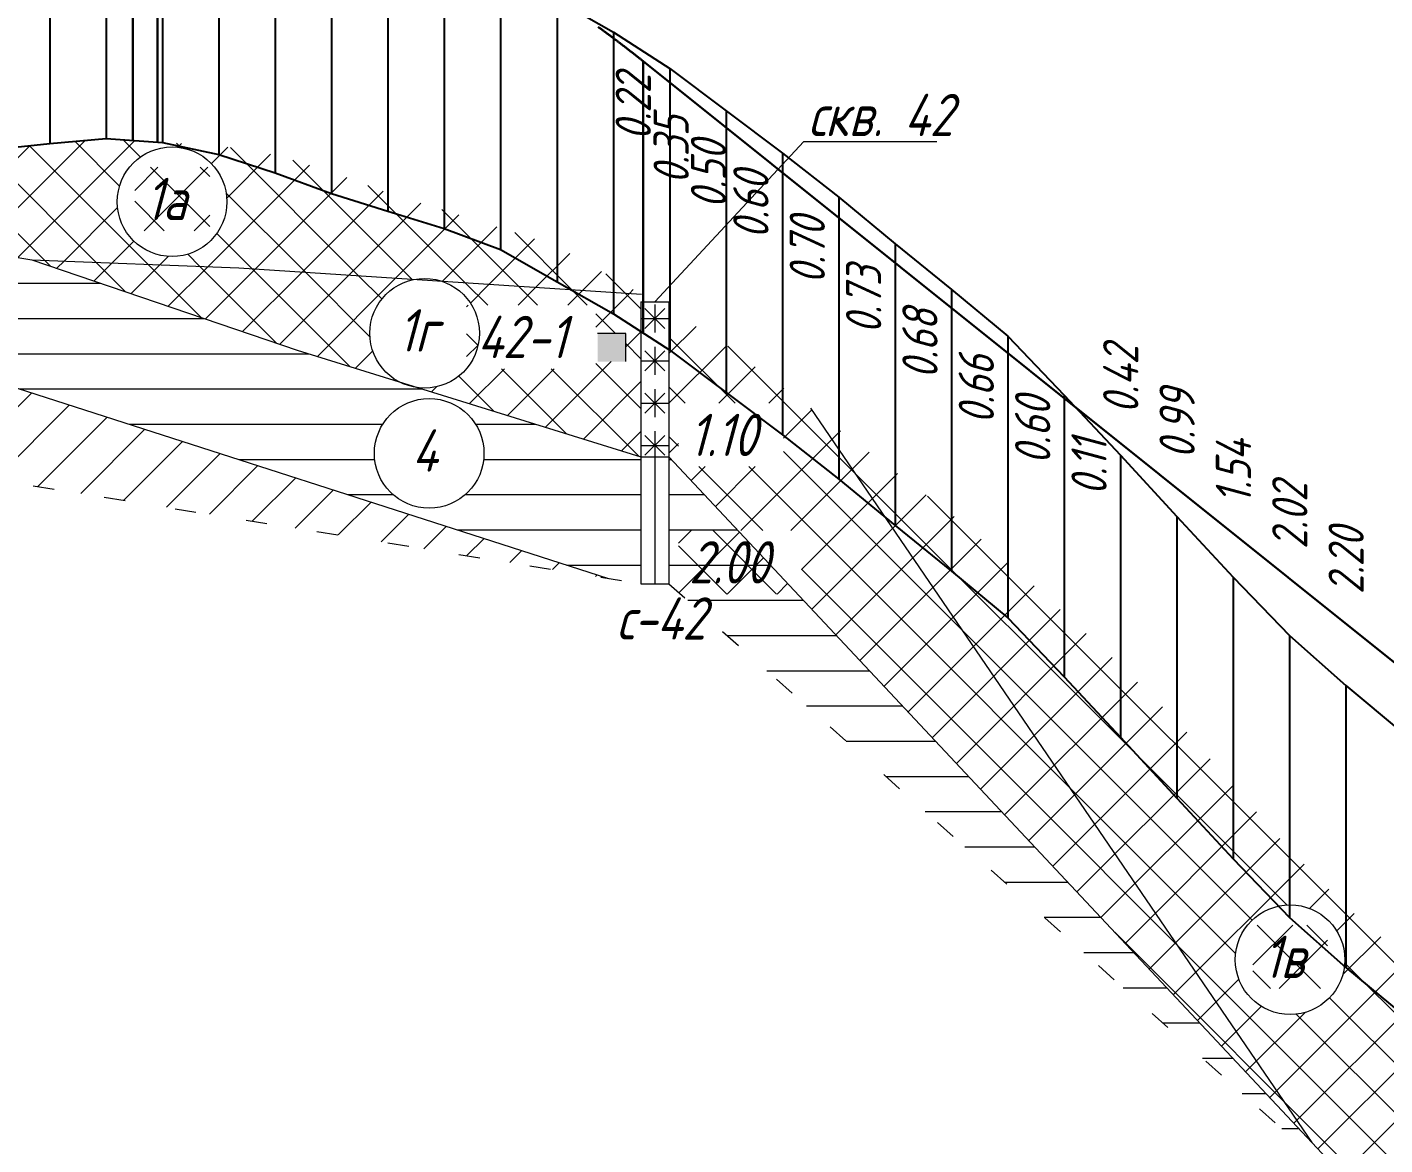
# Model space of a CAD drawing. Extents: x 2172 to 5772, y -842 to -248.
# Drawn here: x 5387 to 5483.4, y -522.2 to -442.9 of the extents above; entities that cross this region are included whole.
import ezdxf

# ---------------------------------------------------------------- set-up
doc = ezdxf.new("R2010")
doc.units = 0
doc.header["$MEASUREMENT"] = 0
doc.linetypes.add('CONTI', pattern=[0])
doc.linetypes.add('STROT', pattern=[1.7, 0.5, -1.2])
doc.layers.add('геология', color=7, linetype='CONTINUOUS', lineweight=20)
doc.layers.add('КРАСНЫЙ_ПРОФИЛЬ', color=1, linetype='CONTINUOUS', lineweight=30)
doc.layers.add('РАБОЧИЕ_ОТМЕТКИ', color=1, linetype='CONTINUOUS')
doc.layers.add('ЧЕРНЫЙ_ПРОФИЛЬ', color=7, linetype='CONTINUOUS')
doc.styles.add('ГОСТ', font='gost.TTF', dxfattribs={"oblique": 15, "height": 1})
pattern_1 = [(45, (2171.595959244836, -898.5895025117684), (-1.767766952966369, 1.767766952966369), []), (135, (2171.595959244836, -898.5895025117684), (-1.767766952966369, -1.767766952966369), [])]

msp = doc.modelspace()

# ---------------------------------------------------------------- hatches: boundary and pattern name
at = {"layer": 'геология', "linetype": 'Continuous'}
h = msp.add_hatch(dxfattribs=at)
h.set_pattern_fill('ANSI37', color=1, scale=20, style=0)
h.set_pattern_definition(pattern_1)
edge = h.paths.add_edge_path()
edge.add_line((5058.396690140478, -409.7894640294323), (5040.595959244836, -408.3095025117684))
edge.add_line((5040.595959244836, -408.3095025117684), (5036.595959244836, -408.2895025117684))
edge.add_line((5036.595959244836, -408.2895025117684), (5032.595959244836, -408.1295025117684))
edge.add_line((5032.595959244836, -408.1295025117684), (5028.595959244836, -407.7995025117684))
edge.add_line((5028.595959244836, -407.7995025117684), (5024.595959244837, -407.5495025117684))
edge.add_line((5024.595959244837, -407.5495025117684), (5020.595959244836, -407.3495025117684))
edge.add_line((5020.595959244836, -407.3495025117684), (5016.595959244836, -407.1595025117683))
edge.add_line((5016.595959244836, -407.1595025117683), (5012.595959244836, -406.9795025117683))
edge.add_line((5012.595959244836, -406.9795025117683), (5010.635159244836, -406.9991105117683))
edge.add_line((5010.635159244836, -406.9991105117683), (5010.635159244837, -419.0091105117683))
edge.add_line((5010.635159244837, -419.0091105117683), (5057.492435457587, -411.9710213222543))
edge.add_arc((5061.368941911517, -412.2996465386931), 3.890410880645159, 139.817604054947, 175.1544188466942, ccw=False)
edge = h.paths.add_edge_path()
edge.add_line((5068.177639244836, -404.5725787117685), (5064.595959244837, -405.3695025117684))
edge.add_line((5064.595959244837, -405.3695025117684), (5060.595959244836, -406.2195025117685))
edge.add_line((5060.595959244836, -406.2195025117685), (5056.595959244836, -406.9695025117685))
edge.add_line((5056.595959244836, -406.9695025117685), (5052.595959244836, -407.6495025117683))
edge.add_line((5052.595959244836, -407.6495025117683), (5048.595959244836, -407.9795025117683))
edge.add_line((5048.595959244836, -407.9795025117683), (5044.595959244837, -408.1395025117683))
edge.add_line((5044.595959244837, -408.1395025117683), (5040.595959244836, -408.3095025117684))
edge.add_line((5040.595959244836, -408.3095025117684), (5058.396690140478, -409.7894640294323))
edge.add_arc((5061.368941911517, -412.2996465386928), 3.890410880644946, 30.677058547170816, 139.8176040549508, ccw=False)
edge.add_line((5064.714915567407, -410.314764397524), (5067.163759055895, -410.5183624490305))
edge.add_line((5067.163759055895, -410.5183624490305), (5068.177639244836, -410.3660749117685))
edge.add_line((5068.177639244836, -410.3660749117685), (5068.177639244836, -404.5725787117685))
edge = h.paths.add_edge_path()
edge.add_line((5096.595959244836, -404.1724596703848), (5096.595959244836, -404.1295025117684))
edge.add_line((5096.595959244836, -404.1295025117684), (5092.595959244836, -403.3995025117683))
edge.add_line((5092.595959244836, -403.3995025117683), (5088.595959244836, -402.9895025117685))
edge.add_line((5088.595959244836, -402.9895025117685), (5084.595959244837, -402.7195025117685))
edge.add_line((5084.595959244837, -402.7195025117685), (5080.595959244836, -402.7595025117685))
edge.add_line((5080.595959244836, -402.7595025117685), (5076.595959244836, -403.0995025117684))
edge.add_line((5076.595959244836, -403.0995025117684), (5072.595959244836, -403.6995025117685))
edge.add_line((5072.595959244836, -403.6995025117685), (5069.177639244836, -404.3660749117685))
edge.add_line((5069.177639244836, -404.3660749117685), (5070.177639244836, -404.3660749117685))
edge.add_line((5070.177639244836, -404.3660749117685), (5070.177639244836, -410.3660749117685))
edge.add_line((5070.177639244836, -410.3660749117685), (5084.646601800114, -410.0339557069424))
edge.add_line((5084.646601800114, -410.0339557069424), (5096.837560818369, -410.7626520906254))
edge.add_arc((5098.78008818305, -407.3919126676337), 3.890410880645512, 180.0000000000067, 240.0455323217281, ccw=False)
edge.add_arc((5098.78008818305, -407.3919126676349), 3.890410880645504, 124.15360269311739, 179.9999999999899, ccw=False)
edge = h.paths.add_edge_path()
edge.add_line((5120.595959244836, -408.8795025117684), (5116.595959244836, -407.7695025117685))
edge.add_line((5116.595959244836, -407.7695025117685), (5112.595959244836, -406.9295025117685))
edge.add_line((5112.595959244836, -406.9295025117685), (5108.595959244837, -406.0495025117684))
edge.add_line((5108.595959244837, -406.0495025117684), (5104.595959244837, -405.1395025117683))
edge.add_line((5104.595959244837, -405.1395025117683), (5101.692816277218, -404.8128989279114))
edge.add_arc((5098.78008818305, -407.3919126676358), 3.890410880645513, 2.3419488570652902e-11, 41.52260756068972, ccw=False)
edge.add_arc((5098.78008818305, -407.3919126676332), 3.890410880645504, 293.1130683004855, 359.99999999998573, ccw=False)
edge.add_line((5100.307256928618, -410.970047998054), (5103.261759278406, -411.1466489672353))
edge.add_line((5103.261759278406, -411.1466489672353), (5128.302999244836, -414.7581777117682))
edge.add_line((5128.302999244836, -414.7581777117682), (5128.302999244836, -411.7581777117682))
edge.add_line((5128.302999244836, -411.7581777117682), (5129.302999244836, -411.7581777117682))
edge.add_line((5129.302999244836, -411.7581777117682), (5128.595959244836, -411.4895025117683))
edge.add_line((5128.595959244836, -411.4895025117683), (5124.595959244838, -410.1195025117684))
edge.add_line((5124.595959244838, -410.1195025117684), (5120.595959244836, -408.8795025117684))
h.paths.add_polyline_path([(5156.595959244836, -423.4795025117683), (5152.595959244836, -421.7995025117684), (5148.595959244836, -419.9995025117685), (5144.595959244838, -417.9995025117685), (5140.595959244836, -416.1595025117683), (5136.595959244836, -414.4895025117685), (5132.595959244836, -413.0095025117685), (5130.302999244836, -412.1381777117683), (5130.302999244836, -414.7581777117682), (5155.471857534218, -426.352627021181), (5189.090599244836, -430.0568991117682), (5189.090599244836, -428.0568991117682), (5190.090599244836, -428.0568991117682), (5188.595959244836, -427.6795025117683), (5184.595959244837, -426.8095025117684), (5180.595959244836, -426.4795025117683), (5176.595959244836, -425.9995025117687), (5172.595959244836, -425.5095025117685), (5168.595959244836, -425.1195025117684), (5164.595959244837, -424.5895025117684), (5160.595959244836, -424.0895025117684)])
h.paths.add_polyline_path([(5224.595959244837, -435.2495025117685), (5220.595959244836, -434.7695025117685), (5216.595959244836, -434.3495025117684), (5212.595959244836, -433.5395025117682), (5208.595959244836, -432.8095025117684), (5204.595959244837, -432.0295025117684), (5200.595959244836, -430.6395025117683), (5196.595959244836, -429.6795025117683), (5192.595959244836, -428.6895025117683), (5191.090599244836, -428.3093991117682), (5191.090599244836, -430.0568991117684), (5216.700980203024, -436.8754497244704), (5250.300359244837, -441.9431815117684), (5250.300359244837, -438.8456815117684), (5248.595959244838, -438.6795025117685), (5244.595959244836, -438.2995025117684), (5240.595959244836, -437.8895025117683), (5236.595959244836, -437.3095025117684), (5232.595959244836, -436.5595025117684), (5228.595959244836, -435.8695025117684)])
h.paths.add_polyline_path([(5280.595959244836, -442.8695025117684), (5276.595959244836, -441.7795025117684), (5272.595959244836, -441.5695025117684), (5268.595959244836, -440.6595025117683), (5264.595959244837, -439.9795025117683), (5260.595959244836, -439.6795025117683), (5256.595959244836, -439.3095025117684), (5252.595959244836, -439.0695025117684), (5252.300359244837, -439.0406815117685), (5252.300359244837, -441.9431815117684), (5266.284599420915, -443.5188251297736), (5276.572235125472, -445.3110873588453), (5292.595959244836, -446.6195025117684), (5288.595959244835, -445.3695025117684), (5284.595959244838, -444.0895025117684)])
h.paths.add_polyline_path([(5310.156919244836, -445.8480401117686), (5308.595959244836, -445.9495025117685), (5304.595959244837, -446.7995025117684), (5300.595959244836, -447.3195025117684), (5296.595959244836, -447.0395025117684), (5292.595959244836, -446.6195025117684), (5276.572235125472, -445.3110873588453), (5290.186404253478, -449.8922064381045), (5310.156919244836, -452.781103746722)])
edge = h.paths.add_edge_path()
edge.add_line((5325.392251094563, -447.904779422465), (5324.595959244837, -447.7495025117682))
edge.add_line((5324.595959244837, -447.7495025117682), (5320.595959244837, -446.9195025117685))
edge.add_line((5320.595959244837, -446.9195025117685), (5316.595959244836, -446.1095025117684))
edge.add_line((5316.595959244836, -446.1095025117684), (5312.595959244836, -445.6895025117683))
edge.add_line((5312.595959244836, -445.6895025117683), (5311.156919244835, -445.7830401117685))
edge.add_line((5311.156919244835, -445.7830401117685), (5312.156919244836, -445.7830401117685))
edge.add_line((5312.156919244836, -445.7830401117685), (5312.156919244837, -452.7830401117685))
edge.add_line((5312.156919244837, -452.7830401117685), (5323.717355790037, -453.9448675485653))
edge.add_arc((5326.776047690384, -451.5407667438994), 3.890410880645485, 180.0000000000075, 218.1669875543649, ccw=False)
edge.add_arc((5326.776047690383, -451.5407667438998), 3.890410880644595, 110.8359964436944, 180.0000000000008, ccw=False)
edge = h.paths.add_edge_path()
edge.add_line((5330.595959244836, -448.9245025117684), (5329.427377832629, -448.6937076828574))
edge.add_arc((5326.776047690385, -451.5407667439005), 3.890410880644618, 9.208633855450898e-12, 47.03872575160318, ccw=False)
edge.add_arc((5326.776047690383, -451.5407667438985), 3.890410880646414, 310.3550655143564, 359.9999999999799, ccw=False)
edge.add_line((5329.295176121216, -454.5054402114529), (5333.371840846519, -454.9151462731538))
edge.add_line((5333.371840846519, -454.9151462731538), (5349.903842789166, -456.3307018919336))
edge.add_line((5349.903842789166, -456.3307018919336), (5330.595959244836, -448.9245025117684))
h.paths.add_polyline_path([(5370.481167546488, -452.3753193851779), (5368.773330323819, -452.5098232118926), (5364.595959244837, -453.6495025117683), (5360.595959244837, -453.5795025117684), (5356.595959244836, -453.5295025117684), (5352.595959244836, -453.3395025117684), (5348.595959244839, -452.6095025117688), (5344.595959244837, -451.8695025117684), (5340.595959244836, -450.8895025117683), (5336.595959244836, -450.0195025117685), (5332.595959244836, -449.3195025117684), (5330.595959244836, -448.9245025117682), (5349.903842789166, -456.3307018919336), (5370.310419244836, -457.0316288117683)])
h.paths.add_polyline_path([(5367.242076372622, -456.0125746363692), (5368.242076372622, -454.0125746363692), (5369.242076372622, -456.0125746363692)], flags=16)
edge = h.paths.add_edge_path()
edge.add_line((5412.595959244836, -454.6795025117683), (5408.595959244836, -453.1595025117683))
edge.add_line((5408.595959244836, -453.1595025117683), (5404.595959244837, -451.9695025117685))
edge.add_line((5404.595959244837, -451.9695025117685), (5400.595959244836, -451.3195025117684))
edge.add_line((5400.595959244836, -451.3195025117684), (5396.595959244836, -451.0895025117684))
edge.add_line((5396.595959244836, -451.0895025117684), (5392.531903520449, -450.8153896090559))
edge.add_line((5392.531903520449, -450.8153896090559), (5388.511783428488, -451.1675507841042))
edge.add_line((5388.511783428488, -451.1675507841042), (5384.595959244836, -451.5735080425234))
edge.add_line((5384.595959244836, -451.5735080425234), (5380.595959244836, -451.8790167309834))
edge.add_line((5380.595959244836, -451.8790167309834), (5376.57543407816, -452.0439426734697))
edge.add_line((5376.57543407816, -452.0439426734697), (5372.663382993177, -452.2059725523189))
edge.add_line((5372.663382993177, -452.2059725523189), (5371.253937193013, -452.3144585061392))
edge.add_line((5371.253937193013, -452.3144585061392), (5372.310419244836, -453.0316288117683))
edge.add_line((5372.310419244836, -453.0316288117683), (5372.310419244836, -457.0316288117683))
edge.add_line((5372.310419244836, -457.0316288117683), (5387.327741670049, -459.4222360694553))
edge.add_line((5387.327741670049, -459.4222360694553), (5402.013333393354, -459.9923002365799))
edge.add_line((5402.013333393354, -459.9923002365799), (5414.482764041291, -460.8090655173723))
edge.add_arc((5415.199780988138, -464.6328311375643), 3.890410880643143, 71.88426166119922, 100.62053671463951, ccw=False)
edge.add_line((5416.409455664561, -460.9352665340116), (5430.595959244836, -461.8645025117685))
edge.add_line((5430.595959244836, -461.8645025117685), (5428.595959244825, -460.7195025117658))
edge.add_line((5428.595959244825, -460.7195025117658), (5424.595959244837, -458.4495025117685))
edge.add_line((5424.595959244837, -458.4495025117685), (5420.595959244839, -457.169502511769))
edge.add_line((5420.595959244839, -457.169502511769), (5416.595959244838, -455.9095025117686))
edge.add_line((5416.595959244838, -455.9095025117686), (5412.595959244836, -454.6795025117683))
edge = h.paths.add_edge_path(flags=16)
edge.add_arc((5397.268552293115, -455.3003306745418), 3.890410880645504, 0, 360)
h.paths.add_polyline_path([(5252.976433133171, -446.1734890061177), (5261.500655154765, -446.1734890061177), (5261.500655154765, -441.6702724228439), (5252.976433133171, -441.6702724228439)], flags=17)
h.paths.add_polyline_path([(5252.976433133171, -442.4769110752247), (5261.500655154765, -442.4769110752247), (5261.500655154765, -437.9736944919509), (5252.976433133171, -437.9736944919509)])
h.paths.add_polyline_path([(5312.83299313317, -453.5306532028148), (5321.571654039682, -453.5306532028148), (5321.571654039682, -449.027436619541), (5312.83299313317, -449.027436619541)], flags=17)
h.paths.add_polyline_path([(5357.94919026795, -456.5185429757908), (5366.473412289544, -456.5185429757908), (5366.473412289544, -452.0153263925172), (5357.94919026795, -452.0153263925172)], flags=16)
h.paths.add_polyline_path([(5394.624025188547, -457.3569207134774), (5399.94353505514, -457.3569207134774), (5399.94353505514, -452.8472709636562), (5394.624025188547, -452.8472709636562)], flags=0)
h.paths.add_polyline_path([(5372.98649313317, -457.5363943900147), (5381.725154039683, -457.5363943900147), (5381.725154039683, -453.0331778067412), (5372.951737169557, -453.0873754201893)], flags=17)
h = msp.add_hatch(dxfattribs=at)
h.set_pattern_fill('ANSI31', scale=20, angle=135, style=0)
h.set_pattern_definition([(180, (2171.595959244836, -898.5895025117684), (-4.440892098500626e-16, -2.5), [])])
h.paths.add_polyline_path([(5483.360320779305, -527.597166754218), (5432.544099244837, -473.4073126617682), (5432.544099244837, -482.4073126617674)])
h.paths.add_polyline_path([(5406.153298950378, -465.8326572507835), (5387.327741670049, -459.4222360694553), (5372.310419244836, -457.0316288117683), (5372.310419244837, -464.0316288117682), (5428.255800487757, -482.0388941503376), (5430.544099244837, -482.4073126617682), (5430.544099244837, -473.4073126617682), (5414.722495635037, -468.4938537368207, -0.08929544254113284), (5413.405930327941, -468.084989394244)])
h.paths.add_polyline_path([(5419.412590346447, -473.1581181100187, -1), (5411.631768585158, -473.1581181100187, -1)], flags=16)
h.paths.add_polyline_path([(5323.717355790037, -453.9448675485652), (5312.156919244836, -452.7830401117686), (5312.156919244837, -465.7830401117686), (5316.022552734484, -466.2648750353999), (5353.210828616558, -464.735056642902, -0.2719111242606377), (5351.215644940175, -461.3374971269459, -1), (5358.996466701465, -461.3374971269459, -0.2499539049239157), (5357.273938772173, -464.5679120119834), (5370.310419244836, -464.0316288117683), (5370.310419244836, -457.0316288117683), (5349.903842789166, -456.3307018919336), (5333.371840846519, -454.9151462731538), (5329.295176121216, -454.5054402114528, -0.42544366170363)])
h.paths.add_polyline_path([(5433.219637035959, -483.1407746875935), (5441.959944724156, -483.1407746875935), (5441.959944724156, -478.6343415210459), (5433.219637035959, -478.6343415210459)], flags=24)
h.paths.add_polyline_path([(5428.067533745373, -487.1281366608783), (5437.665596973242, -487.1281366608783), (5437.665596973242, -482.6217034943307), (5428.067533745373, -482.6217034943307)], flags=9)
h.paths.add_polyline_path([(5413.536394897204, -475.2072027879822), (5417.771839220443, -475.2072027879822), (5417.771839220443, -470.7039862047085), (5413.536394897204, -470.7039862047085)], flags=8)
h.paths.add_polyline_path([(5372.98649313317, -464.9842632922018), (5380.438520730177, -464.9842632922018), (5380.438520730177, -460.4810467089281), (5372.98649313317, -460.4810467089281)], flags=25)
h.paths.add_polyline_path([(5312.832457035958, -466.5165021375938), (5321.572764724156, -466.5165021375938), (5321.572764724156, -462.0100689710463), (5312.832457035958, -462.0100689710463)], flags=9)
h = msp.add_hatch(dxfattribs=at)
h.set_pattern_fill('ANSI37', color=1, scale=20, style=0)
h.set_pattern_definition(pattern_1)
edge = h.paths.add_edge_path()
edge.add_line((5414.482764041291, -460.8090655173723), (5402.013333393354, -459.9923002365799))
edge.add_line((5402.013333393354, -459.9923002365799), (5387.327741670049, -459.4222360694553))
edge.add_line((5387.327741670049, -459.4222360694553), (5406.153298950378, -465.8326572507835))
edge.add_line((5406.153298950378, -465.8326572507835), (5413.405930327941, -468.0849893942441))
edge.add_arc((5415.199780988138, -464.6328311375652), 3.890410880645472, 180.0000000000117, 242.54218408009342, ccw=False)
edge.add_arc((5415.199780988138, -464.6328311375667), 3.890410880645504, 100.62053671463298, 179.9999999999899, ccw=False)
edge = h.paths.add_edge_path()
edge.add_line((5430.544099244837, -462.4073126617682), (5431.544099244837, -462.4073126617682))
edge.add_line((5431.544099244837, -462.4073126617682), (5430.595959244836, -461.8645025117685))
edge.add_line((5430.595959244836, -461.8645025117685), (5416.409455664561, -460.9352665340116))
edge.add_arc((5415.199780988138, -464.6328311375668), 3.890410880645499, 1.1709744285326451e-11, 71.88426166121059, ccw=False)
edge.add_arc((5415.199780988138, -464.6328311375655), 3.890410880645504, 262.9530570062313, 359.9999999999925, ccw=False)
edge.add_line((5414.722495635036, -468.4938537368207), (5430.544099244837, -473.4073126617682))
edge.add_line((5430.544099244837, -473.4073126617682), (5430.544099244837, -462.4073126617682))
h.paths.add_polyline_path([(5427.475756372622, -466.6400947464986), (5427.475756372622, -464.6400947464986), (5429.475756372622, -464.6400947464986), (5429.475756372622, -466.6400947464986)], flags=16)
h.paths.add_polyline_path([(5442.595959244836, -469.9595025117683), (5440.595959244836, -468.4595025117687), (5436.595959244836, -465.4495025117685), (5432.595959244836, -463.0095025117685), (5432.544099244837, -462.9798126617684), (5432.544099244837, -473.4073126617677), (5478.187671205176, -522.0811107148443)])
h.paths.add_polyline_path([(5468.595959244836, -492.1495025117683), (5464.595959244837, -488.2095025117683), (5460.595959244836, -484.4995025117682), (5456.595959244836, -480.8695025117684), (5452.595959244836, -477.4595025117683), (5448.595959244836, -474.4595025117683), (5444.595959244837, -471.4595025117683), (5442.595959244836, -469.9595025117683), (5478.187671205176, -522.0811107148443), (5483.360320779304, -527.5971667542176), (5488.949022613087, -532.5670880275575), (5489.024516372621, -532.4161005084902), (5489.220895868975, -532.8088595011968), (5491.092859244836, -534.4735592617685), (5491.092859244836, -514.4735592617685), (5492.092859244836, -514.4735592617685), (5488.595959244836, -511.9995025117685), (5484.595959244837, -508.7995025117684), (5480.595959244836, -505.3095025117682), (5476.595959244836, -501.2695025117685), (5472.595959244836, -496.6895025117683)])
edge = h.paths.add_edge_path(flags=16)
edge.add_arc((5476.63619721931, -509.0971969749048), 3.890410880645504, 0, 360)
h.paths.add_polyline_path([(5524.595959244837, -537.1695025117683), (5520.595959244836, -533.9195025117683), (5516.595959244836, -530.4295025117681), (5512.595959244836, -526.7895025117682), (5508.595959244836, -523.6695025117683), (5504.595959244836, -521.5995025117682), (5500.595959244836, -519.4895025117683), (5496.595959244836, -517.4395025117683), (5493.092859244836, -515.1537297617685), (5493.092859244837, -534.473559261769), (5568.334559244836, -582.1314009492817), (5568.334559244836, -573.269646797988), (5554.595959244836, -558.3495025117684), (5552.595959244836, -557.2995025117684), (5548.595959244836, -554.7295025117685), (5544.595959244837, -551.809502511768), (5540.595959244836, -548.8795025117686), (5536.595959244836, -545.9795025117685), (5532.595959244836, -542.9295025117685), (5528.595959244836, -540.1195025117684)])
edge = h.paths.add_edge_path(flags=16)
edge.add_arc((5554.922567764481, -566.5684760315096), 3.890410880644595, 0, 360)
h.paths.add_polyline_path([(5568.334559244836, -563.9033890296123), (5568.595959244836, -563.9995025117682), (5564.595959244837, -562.6995025117685), (5560.595959244836, -561.2095025117683), (5556.595959244836, -559.3995025117683), (5554.595959244836, -558.3495025117684), (5568.334559244836, -573.269646797988)])
h.paths.add_polyline_path([(5568.334559244836, -564.5997394746873), (5568.334559244836, -565.8113947829188), (5568.334559244836, -566.7275462869948), (5568.334559244836, -575.6580557886991), (5568.334559244836, -574.4586814117683), (5568.334559244836, -569.5292104432278)], flags=17)
h.paths.add_polyline_path([(5568.334559244836, -574.4586814117683), (5568.334559244836, -575.6580557886991), (5568.334559244836, -582.1012871501043), (5568.334559244836, -582.2349361451998)])
h.paths.add_polyline_path([(5418.182334170738, -467.1465991831326), (5427.35151962877, -467.1465991831326), (5427.35151962877, -462.640166016585), (5418.182334170738, -462.640166016585)], flags=16)
h.paths.add_polyline_path([(5433.219637035958, -483.1407746875936), (5441.959944724155, -483.1407746875936), (5441.959944724155, -478.6343415210461), (5433.219637035958, -478.6343415210461)], flags=17)
h.paths.add_polyline_path([(5433.220173133171, -474.0988221074363), (5440.672200730176, -474.0988221074363), (5440.672200730176, -469.5956055241627), (5433.220173133171, -469.5956055241627)], flags=16)
h.paths.add_polyline_path([(5473.995002168159, -511.145745555656), (5479.300994134302, -511.145745555656), (5479.300994134302, -506.645745555656), (5473.995002168159, -506.645745555656)], flags=0)
h.paths.add_polyline_path([(5552.281372713329, -568.6170246122483), (5557.587364679472, -568.6170246122483), (5557.587364679472, -564.1170246122483), (5552.281372713329, -564.1170246122483)], flags=0)
h.paths.add_polyline_path([(5493.768397035959, -535.2070212875938), (5502.508704724156, -535.2070212875938), (5502.508704724156, -530.7005881210462), (5493.768397035959, -530.7005881210462)], flags=16)
h.paths.add_polyline_path([(5488.616829842586, -539.1938471636663), (5497.99880740385, -539.1938471636663), (5497.99880740385, -534.6906305803925), (5488.616829842586, -534.6906305803925)])
h = msp.add_hatch(dxfattribs=at)
h.set_pattern_fill('ANSI31', scale=20, style=0)
h.set_pattern_definition([(45, (2171.595959244836, -898.5895025117684), (-1.767766952966369, 1.767766952966369), [])])
h.paths.add_polyline_path([(5370.310419244836, -473.0316288117683), (5370.310419244836, -464.0316288117683), (5357.273938772173, -464.5679120119834, -0.2821169166026853), (5353.210828616558, -464.735056642902), (5316.022552734483, -466.2648750353999)])
h.paths.add_polyline_path([(5367.242076372622, -469.5910922411767), (5367.242076372622, -467.5910922411767), (5369.242076372622, -467.5910922411767), (5369.242076372622, -469.5910922411767)], flags=16)
h.paths.add_polyline_path([(5428.255800487757, -482.0388941503376), (5372.310419244837, -464.0316288117682), (5372.310419244837, -473.0316288117683)])
h.paths.add_polyline_path([(5357.74876447084, -469.8955625890626), (5370.105907327983, -470.2974863777094), (5371.311678693923, -465.7974863777094), (5358.95453583678, -465.3955625890626)], flags=9)
h.paths.add_polyline_path([(5372.786067336059, -473.5630567488456), (5383.428924478916, -473.9649805374925), (5384.634695844858, -469.4649805374925), (5373.991838702001, -469.0630567488456)], flags=25)
at = {"layer": 'геология', "ltscale": 7}
msp.add_hatch(color=7, dxfattribs=at).paths.add_polyline_path([(5429.475756372622, -466.6400947464986), (5429.475756372622, -464.6400947464986), (5427.475756372622, -464.6400947464986), (5427.475756372622, -466.6400947464986)])

# ---------------------------------------------------------------- linework, layer by layer
at = {"layer": 'геология', "color": 7, "linetype": 'Continuous'}
for p, q in [((5431.544099244837, -462.4073126617682), (5442.111164366484, -451.029886043661)), ((5442.111164366484, -451.029886043661), (5451.555581896513, -451.029886043661)), ((5372.310419244836, -457.0316288117683), (5387.327741670049, -459.4222360694553)), ((5387.327741670049, -459.4222360694553), (5406.153298950378, -465.8326572507835)), ((5387.327741670049, -459.4222360694553), (5402.013333393354, -459.9923002365799)), ((5402.013333393354, -459.9923002365799), (5430.595959244836, -461.8645025117685)), ((5430.544099244837, -462.4073126617682), (5432.544099244837, -462.4073126617682)), ((5372.310419244837, -464.0316288117683), (5428.255800487757, -482.0388941503377)), ((5406.153298950378, -465.8326572507835), (5430.544099244837, -473.4073126617682)), ((5442.595959244836, -469.9595025117683), (5478.187671205176, -522.081110714844)), ((5430.544099244837, -473.4073126617682), (5432.544099244837, -473.4073126617682)), ((5430.544099244837, -473.4073126617682), (5431.544099244837, -473.4073126617682)), ((5430.544099244837, -473.4073126617682), (5432.544099244837, -473.4073126617682)), ((5431.544099244837, -473.4073126617682), (5431.544099244837, -482.4073126617682)), ((5432.544099244837, -473.4073126617682), (5483.360320779304, -527.5971667542174)), ((5430.544099244837, -482.4073126617682), (5432.544099244837, -482.4073126617682)), ((5430.544099244837, -482.4073126617682), (5432.544099244837, -482.4073126617682)), ((5430.544099244837, -482.4073126617682), (5432.544099244838, -482.4073126617682))]:
    msp.add_line(p, q, dxfattribs=at)
at = {"layer": 'геология', "color": 7, "linetype": 'Continuous', "ltscale": 5}
for p, q in [((5430.544099244837, -462.4073126617682), (5430.544099244837, -482.4073126617682)), ((5432.544099244837, -462.4073126617682), (5432.544099244837, -482.4073126617682))]:
    msp.add_line(p, q, dxfattribs=at)
at = {"layer": 'геология', "color": 1, "linetype": 'Continuous'}
for p, q in [((5431.538806029688, -462.590136223133), (5431.538806029688, -464.590136223133)), ((5430.831699248502, -464.2972430043192), (5432.245912810875, -462.8830294419463)), ((5432.245912810875, -464.2972430043196), (5430.831699248502, -462.8830294419463)), ((5430.538806029688, -463.590136223133), (5432.538806029688, -463.590136223133)), ((5430.831699248502, -467.2972430043192), (5432.245912810875, -465.8830294419463)), ((5432.245912810875, -467.2972430043196), (5430.831699248502, -465.8830294419463)), ((5431.538806029688, -465.590136223133), (5431.538806029688, -467.590136223133)), ((5430.538806029688, -466.590136223133), (5432.538806029688, -466.590136223133)), ((5430.831699248502, -470.2972430043192), (5432.245912810875, -468.8830294419463)), ((5432.245912810875, -470.2972430043196), (5430.831699248502, -468.8830294419463)), ((5431.538806029688, -468.590136223133), (5431.538806029688, -470.590136223133)), ((5430.538806029688, -469.590136223133), (5432.538806029688, -469.590136223133)), ((5430.831699248502, -473.2972430043192), (5432.245912810875, -471.8830294419463)), ((5432.245912810875, -473.2972430043196), (5430.831699248502, -471.8830294419463)), ((5431.538806029688, -471.590136223133), (5431.538806029688, -473.590136223133)), ((5430.538806029688, -472.590136223133), (5432.538806029688, -472.590136223133))]:
    msp.add_line(p, q, dxfattribs=at)
at = {"layer": 'геология', "color": 7, "ltscale": 7}
for p, q in [((5429.475756372622, -464.6400947464986), (5427.475756372622, -464.6400947464986)), ((5429.475756372622, -466.6400947464986), (5429.475756372622, -464.6400947464986))]:
    msp.add_line(p, q, dxfattribs=at)
at = {"layer": 'геология', "color": 7, "linetype": 'STROT', "ltscale": 3}
for p, q in [((5372.310419244837, -473.0316288117683), (5430.544099244837, -482.4073126617682)), ((5432.544099244838, -482.4073126617682), (5491.092859244836, -534.4735592617685))]:
    msp.add_line(p, q, dxfattribs=at)
at = {"layer": 'геология', "color": 7, "linetype": 'Continuous'}
for centre in [(5397.268552293115, -455.3003306745418), (5415.199780988138, -464.632831137566), (5415.522179465803, -473.1581181100187), (5476.63619721931, -509.0971969749048)]:
    msp.add_circle(centre, 3.890410880644855, dxfattribs=at)
at = {"layer": 'КРАСНЫЙ_ПРОФИЛЬ'}
for p, q in [((5394.483308190427, -431.5670256893163), (5394.483308190427, -450.9402111447243)), ((5396.239127997115, -431.5312380139433), (5396.239127997115, -451.0615336112153)), ((5430.71121408879, -445.3258259818012), (5430.71121408879, -464.6216469726953)), ((5430.71121408879, -445.3258259818012), (5497.356359927681, -498.6641893439933))]:
    msp.add_line(p, q, dxfattribs=at)
msp.add_lwpolyline([(5427.512282000634, -442.8844035101874), (5427.552268651736, -442.9134549643254), (5427.592255302839, -442.9425435406592), (5427.63224195394, -442.9716692391903), (5427.672228605042, -443.0008320599172), (5427.712215256144, -443.0300320028414), (5427.752201907247, -443.0592690679614), (5427.792188558348, -443.0885432552773), (5427.83217520945, -443.1178545647904), (5427.872161860552, -443.1472029964993), (5427.912148511655, -443.1765885504042), (5427.952135162756, -443.2060112265062), (5427.992121813858, -443.2354710248044), (5428.032108464959, -443.2649679452993), (5428.072095116062, -443.2945019879903), (5428.112081767163, -443.3240731528772), (5428.152068418265, -443.3536814399613), (5428.192055069368, -443.3833268492413), (5428.232041720469, -443.4130093807182), (5428.272028371571, -443.4427290343913), (5428.312015022673, -443.4724858102604), (5428.352001673776, -443.5022797083252), (5428.391988324877, -443.5321107285883), (5428.431974975979, -443.5619788710464), (5428.47196162708, -443.5918841357013), (5428.511948278183, -443.6218265225523), (5428.551934929285, -443.6518060316002), (5428.591921580387, -443.6818226628443), (5428.595959244836, -443.6848556649193), (5428.631908231489, -443.7118764162842), (5428.671894882592, -443.7419672919214), (5428.711881533693, -443.7720952897544), (5428.751868184795, -443.8022604097844), (5428.791854835897, -443.8324626520102), (5428.831841486999, -443.8627020164322), (5428.8718281381, -443.8929785030502), (5428.911814789203, -443.9232921118664), (5428.951801440305, -443.9536428428773), (5428.991788091407, -443.9840306960853), (5429.03177474251, -444.0144556714893), (5429.07176139361, -444.0449177690903), (5429.111748044713, -444.0754169888874), (5429.151734695814, -444.1059533308803), (5429.191721346916, -444.1365267950703), (5429.231707998018, -444.1671373814563), (5429.27169464912, -444.1977850900382), (5429.311681300223, -444.2284699208174), (5429.351667951324, -444.2591918737933), (5429.391654602426, -444.2899509489644), (5429.431641253528, -444.3207471463325), (5429.471627904631, -444.3515804658973), (5429.511614555732, -444.3824509076574), (5429.551601206834, -444.4133584716153), (5429.591587857936, -444.4443031577684), (5429.631574509039, -444.4752849661184), (5429.671561160139, -444.5063038966653), (5429.711547811242, -444.5373599494073), (5429.751534462343, -444.5684531243464), (5429.791521113445, -444.5995834214823), (5429.831507764547, -444.6307508408142), (5429.871494415649, -444.6619553823423), (5429.911481066752, -444.6931970460673), (5429.951467717853, -444.7244758319885), (5429.991454368955, -444.7557917401055), (5430.031441020057, -444.7871447704192), (5430.07142767116, -444.8185349229293), (5430.111414322261, -444.8499621976362), (5430.151400973363, -444.8814265945393), (5430.191387624465, -444.9129281136384), (5430.231374275568, -444.9444667549342), (5430.271360926669, -444.9760425184263), (5430.311347577771, -445.0076554041152), (5430.351334228872, -445.0393054119993), (5430.391320879975, -445.0709925420813), (5430.431307531076, -445.1027167943585), (5430.471294182178, -445.1344781688324), (5430.511280833281, -445.1662766655033), (5430.551267484382, -445.1981122843704), (5430.591254135484, -445.2299850254333), (5430.631240786586, -445.2618948886923), (5430.671227437689, -445.2938418741483), (5430.71121408879, -445.3258259818012)], dxfattribs=at)
at = {"layer": 'ЧЕРНЫЙ_ПРОФИЛЬ'}
for p, q in [((5388.595959244836, -431.1588241962834), (5388.595959244836, -451.1588241962834)), ((5392.595959244836, -430.8098003654784), (5392.595959244836, -450.8098003654784)), ((5396.595959244836, -431.0861896988894), (5396.595959244836, -451.0861896988894)), ((5400.595959244836, -431.9551066294674), (5400.595959244836, -451.9551066294674)), ((5404.595959244836, -433.2372609235864), (5404.595959244836, -453.2372609235864)), ((5408.595959244836, -434.7114998001764), (5408.595959244836, -454.7114998001764)), ((5412.595959244836, -435.9745650771334), (5412.595959244836, -455.9745650771334)), ((5416.595959244836, -437.1950994173204), (5416.595959244836, -457.1950994173204)), ((5420.595959244836, -438.6897940871934), (5420.595959244836, -458.6897940871934)), ((5424.595959244836, -440.9716355906734), (5424.595959244836, -460.9716355906734)), ((5424.595959244836, -440.9716355906734), (5428.595959244836, -443.2533406651814)), ((5428.595959244836, -443.2533406651814), (5428.595959244836, -463.2533406651814)), ((5428.595959244836, -443.2533406651814), (5432.595959244836, -445.8408422353584)), ((5432.595959244836, -445.8408422353584), (5432.595959244836, -465.8408422353584)), ((5432.595959244836, -445.8408422353584), (5436.595959244836, -448.8400578266094)), ((5436.595959244836, -448.8400578266094), (5436.595959244836, -468.8400578266094)), ((5436.595959244836, -448.8400578266094), (5440.595959244836, -451.8394206879464)), ((5388.595959244836, -451.1588241962834), (5392.595959244836, -450.8098003654784)), ((5392.595959244836, -450.8098003654784), (5396.595959244836, -451.0861896988894)), ((5384.595959244836, -451.5735080425234), (5388.595959244836, -451.1588241962834)), ((5396.595959244836, -451.0861896988894), (5400.595959244836, -451.9551066294674)), ((5400.595959244836, -451.9551066294674), (5404.595959244836, -453.2372609235864)), ((5440.595959244836, -451.8394206879464), (5440.595959244836, -471.8394206879464)), ((5440.595959244836, -451.8394206879464), (5444.595959244836, -454.9802978359744)), ((5404.595959244836, -453.2372609235864), (5408.595959244836, -454.7114998001764)), ((5408.595959244836, -454.7114998001764), (5412.595959244836, -455.9745650771334)), ((5444.595959244836, -454.9802978359744), (5444.595959244836, -474.9802978359744)), ((5444.595959244836, -454.9802978359744), (5448.595959244836, -458.2777872733324)), ((5412.595959244836, -455.9745650771334), (5416.595959244836, -457.1950994173204)), ((5416.595959244836, -457.1950994173204), (5420.595959244836, -458.6897940871934)), ((5420.595959244836, -458.6897940871934), (5424.595959244836, -460.9716355906734)), ((5448.595959244836, -458.2777872733324), (5448.595959244836, -478.2777872733324)), ((5448.595959244836, -458.2777872733324), (5452.595959244836, -461.5180971264634)), ((5424.595959244836, -460.9716355906734), (5428.595959244836, -463.2533406651814)), ((5452.595959244836, -461.5180971264634), (5452.595959244836, -481.5180971264634)), ((5452.595959244836, -461.5180971264634), (5456.595959244836, -464.8397922731444)), ((5428.595959244836, -463.2533406651814), (5432.595959244836, -465.8408422353584)), ((5456.595959244836, -464.8397922731444), (5456.595959244836, -484.8397922731444)), ((5456.595959244836, -464.8397922731444), (5460.595959244836, -469.0281337223704)), ((5432.595959244836, -465.8408422353584), (5436.595959244836, -468.8400578266094)), ((5436.595959244836, -468.8400578266094), (5440.595959244836, -471.8394206879464)), ((5460.595959244836, -469.0281337223704), (5460.595959244836, -489.0281337223704)), ((5460.595959244836, -469.0281337223704), (5464.595959244836, -473.2939659583734)), ((5440.595959244836, -471.8394206879464), (5444.595959244836, -474.9802978359744)), ((5464.595959244836, -473.2939659583734), (5464.595959244836, -493.2939659583734)), ((5464.595959244836, -473.2939659583734), (5468.595959244836, -477.6293401639814)), ((5444.595959244836, -474.9802978359744), (5448.595959244836, -478.2777872733324)), ((5468.595959244836, -477.6293401639814), (5468.595959244836, -497.6293401639814)), ((5468.595959244836, -477.6293401639814), (5472.595959244836, -481.9355698434784)), ((5448.595959244836, -478.2777872733324), (5452.595959244836, -481.5180971264634)), ((5452.595959244836, -481.5180971264634), (5456.595959244836, -484.8397922731444)), ((5472.595959244836, -481.9355698434784), (5472.595959244836, -501.9355698434784)), ((5472.595959244836, -481.9355698434784), (5476.595959244836, -486.0960957582834)), ((5456.595959244836, -484.8397922731444), (5460.595959244836, -489.0281337223704)), ((5476.595959244836, -486.0960957582834), (5476.595959244836, -506.0960957582834)), ((5476.595959244836, -486.0960957582834), (5480.595959244836, -489.6427412329924)), ((5460.595959244836, -489.0281337223704), (5464.595959244836, -493.2939659583734)), ((5480.595959244836, -489.6427412329924), (5480.595959244836, -509.6427412329924)), ((5480.595959244836, -489.6427412329924), (5484.595959244836, -492.9727508092794)), ((5464.595959244836, -493.2939659583734), (5468.595959244836, -497.6293401639814)), ((5468.595959244836, -497.6293401639814), (5472.595959244836, -501.9355698434784)), ((5472.595959244836, -501.9355698434784), (5476.595959244836, -506.0960957582834)), ((5476.595959244836, -506.0960957582834), (5480.595959244836, -509.6427412329924)), ((5480.595959244836, -509.6427412329924), (5484.595959244836, -512.9727508092794))]:
    msp.add_line(p, q, dxfattribs=at)

# ---------------------------------------------------------------- texts
at = {"layer": 'геология', "color": 7, "lineweight": -3, "style": 'ГОСТ', "oblique": 15}
for s, p in [('скв. 42', (5442.423774071452, -450.6410240609243)), ('с-42', (5428.818605939798, -486.3770644664537))]:
    msp.add_text(s, height=3, dxfattribs=at).set_placement(p)
at = {"layer": 'геология', "color": 7, "linetype": 'CONTI', "style": 'ГОСТ', "oblique": 15}
for s, p in [('1а', (5395.377357241964, -456.598879255293)), ('1г', (5413.308585936987, -465.9313797183172)), ('42-1', (5418.933406365162, -466.3955269887078)), ('1.10', (5433.970709230383, -473.348286010224)), ('4', (5414.286930994416, -474.4566666907699)), ('2.00', (5433.970709230383, -482.3897024931689)), ('1в', (5474.745002168159, -510.395745555656))]:
    msp.add_text(s, height=3, dxfattribs=at).set_placement(p)
at = {"layer": 'РАБОЧИЕ_ОТМЕТКИ', "style": 'ГОСТ', "oblique": 15}
for s, p in [('0.22', (5431.258863238845, -450.9562033128914)), ('0.35', (5433.947786160681, -454.0476327540882)), ('0.50', (5436.599283884823, -455.7931611237145)), ('0.60', (5439.612213665775, -457.9389334452114)), ('0.70', (5443.612213665775, -461.1402686777053)), ('0.73', (5447.612213665775, -464.6749372435333)), ('0.68', (5451.612213665775, -467.8762724760284)), ('0.42', (5465.862213665775, -470.3482800726723)), ('0.66', (5455.612213665775, -471.0776077085224)), ('0.99', (5469.862213665775, -473.5496153051673)), ('0.60', (5459.612213665775, -473.9456096076833)), ('0.11', (5463.612213665775, -476.1469448401783)), ('1.54', (5473.862213665775, -476.7509505376613)), ('2.02', (5477.862213665775, -479.9522857701554)), ('2.20', (5481.862213665775, -483.1536210026504))]:
    msp.add_text(s, height=2.5, rotation=90, dxfattribs=at).set_placement(p)

doc.saveas('drawing.dxf')
